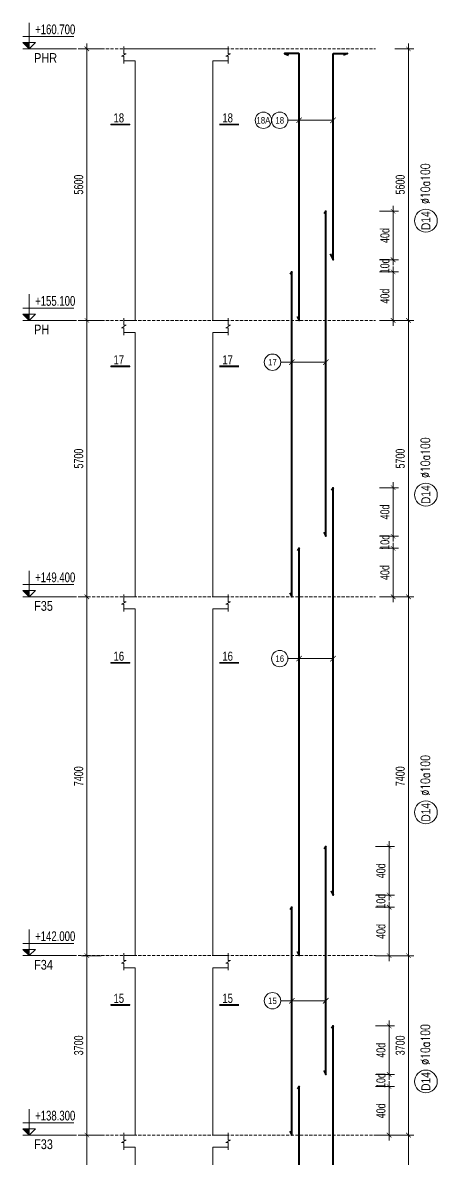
# Model space of a CAD drawing. Header units: millimetres. Extents: x 415878 to 795945, y 85573 to 378758.
# Drawn here: x 415878 to 424421, y 239131 to 262567 of the extents above; entities that cross this region are included whole.
import ezdxf
from ezdxf.enums import TextEntityAlignment as Align

# ---------------------------------------------------------------- set-up
doc = ezdxf.new("R2010")
doc.units = ezdxf.units.MM
doc.linetypes.add('DASHED2', pattern=[9.525, 6.35, -3.175])
doc.layers.get('0').update_dxf_attribs({"lineweight": 20})
doc.layers.get('Defpoints').update_dxf_attribs({"color": 151, "lineweight": 9})
for name, color, linetype, lineweight in [('NDC_S_ANNO', 7, 'Continuous', 20), ('NDC_S_CONTINUOUS', 3, 'Continuous', 20), ('NDC_S_DIM', 1, 'Continuous', 15), ('NDC_S_ENG TITLE', 3, 'Continuous', 20), ('NDC_S_HATCH MATERIAL', 8, 'Continuous', 13), ('NDC_S_LEADER', 1, 'Continuous', 15), ('NDC_S_REBAR NO.', 7, 'Continuous', 20), ('NDC_S_REBAR NO. BOX', 1, 'Continuous', 9), ('NDC_S_STIRRUP', 4, 'Continuous', 40), ('NDC_S_TEXT SYMBOL', 7, 'Continuous', 20), ('NDC_S_VN TEXT', 7, 'Continuous', 20)]:
    doc.layers.add(name, color=color, linetype=linetype, lineweight=lineweight)
doc.styles.add('NDC_ANNO', font='', dxfattribs={"width": 0.8})
doc.styles.add('NDC_ARIAL', font='arial.ttf', dxfattribs={"width": 0.85})
doc.styles.add('NDC_DIM', font='', dxfattribs={"width": 0.75})
doc.styles.add('NDC_ROMANS', font='romans.shx', dxfattribs={"width": 0.7})
doc.styles.add('NDC_VIE TXT', font='arial.ttf', dxfattribs={"width": 0.8})
doc.styles.get('NDC_ANNO').set_extended_font_data('Dotum')
doc.styles.get('NDC_DIM').set_extended_font_data('Dotum')
doc.dimstyles.new('NDC_dim_75', dxfattribs={"dimscale": 75, "dimtxt": 2.5, "dimasz": 1.5, "dimexe": 1.5, "dimexo": 2.5, "dimgap": 1, "dimtad": 1, "dimdec": 0, "dimzin": 0, "dimdsep": 46, "dimtxsty": 'NDC_DIM', "dimblk": 'DIMMARK', "dimcen": 0.09, "dimdle": 1.2, "dimclrd": 1, "dimclre": 1, "dimclrt": 3, "dimadec": 0, "dimazin": 0, "dimtfac": 1, "dimtdec": 0, "dimtix": 1, "dimtofl": 0, "dimtmove": 0, "dimatfit": 3, "dimfxl": 8, "dimfxlon": 1, "dimtolj": 1, "dimtzin": 0, "dimarcsym": 0})

# ---------------------------------------------------------------- blocks, each defined once
blk = doc.blocks.new('DIMMARK')
at = {"layer": 'NDC_S_DIM', "color": 1}
blk.add_line((-1.5, 0), (1, 0), dxfattribs=at)
at = {"layer": 'NDC_S_DIM', "color": 2, "const_width": 0.1}
blk.add_lwpolyline([(-0.42, -0.42), (0.42, 0.42)], dxfattribs=at)
blk = doc.blocks.new('*D840')
at = {"layer": 'Defpoints', "color": 0, "transparency": 16777216}
for p in [(417199, 239629), (417684, 239629), (417462, 235929)]:
    blk.add_point(p, dxfattribs=at)
at = {"layer": 'NDC_S_HATCH MATERIAL', "color": 1, "lineweight": -2, "transparency": 16777216}
for p, q in [((417497, 239629), (417087, 239629)), ((417199, 236042), (417199, 239517)), ((417274, 235929), (417087, 235929))]:
    blk.add_line(p, q, dxfattribs=at)
at = {"layer": 'NDC_S_HATCH MATERIAL', "color": 1, "lineweight": -2, "transparency": 16777216, "xscale": 112.5, "yscale": 112.5, "zscale": 112.5}
for p, rotation in [((417199, 239629), 90), ((417199, 235929), 270)]:
    blk.add_blockref('DIMMARK', p, dxfattribs=dict(at, rotation=rotation))
at = {"layer": 'NDC_S_HATCH MATERIAL', "color": 3, "transparency": 16777216, "insert": (417031, 237779), "char_height": 187.5, "attachment_point": 5, "rotation": 90, "style": 'NDC_DIM'}
blk.add_mtext('\\A1;3700', dxfattribs=at)
blk = doc.blocks.new('*D841')
at = {"layer": 'Defpoints', "color": 0, "transparency": 16777216}
for p in [(417199, 243329), (417684, 243329), (417684, 239629)]:
    blk.add_point(p, dxfattribs=at)
at = {"layer": 'NDC_S_HATCH MATERIAL', "color": 1, "lineweight": -2, "transparency": 16777216}
for p, q in [((417497, 243329), (417087, 243329)), ((417199, 239742), (417199, 243217)), ((417497, 239629), (417087, 239629))]:
    blk.add_line(p, q, dxfattribs=at)
at = {"layer": 'NDC_S_HATCH MATERIAL', "color": 1, "lineweight": -2, "transparency": 16777216, "xscale": 112.5, "yscale": 112.5, "zscale": 112.5}
for p, rotation in [((417199, 243329), 90), ((417199, 239629), 270)]:
    blk.add_blockref('DIMMARK', p, dxfattribs=dict(at, rotation=rotation))
at = {"layer": 'NDC_S_HATCH MATERIAL', "color": 3, "transparency": 16777216, "insert": (417031, 241479), "char_height": 187.5, "attachment_point": 5, "rotation": 90, "style": 'NDC_DIM'}
blk.add_mtext('\\A1;3700', dxfattribs=at)
blk = doc.blocks.new('*D842')
at = {"layer": 'Defpoints', "color": 0, "transparency": 16777216}
for p in [(417199, 250729), (417419, 250729), (417684, 243329)]:
    blk.add_point(p, dxfattribs=at)
at = {"layer": 'NDC_S_HATCH MATERIAL', "color": 1, "lineweight": -2, "transparency": 16777216}
for p, q in [((417232, 250729), (417087, 250729)), ((417199, 243442), (417199, 250617)), ((417497, 243329), (417087, 243329))]:
    blk.add_line(p, q, dxfattribs=at)
at = {"layer": 'NDC_S_HATCH MATERIAL', "color": 1, "lineweight": -2, "transparency": 16777216, "xscale": 112.5, "yscale": 112.5, "zscale": 112.5}
for p, rotation in [((417199, 250729), 90), ((417199, 243329), 270)]:
    blk.add_blockref('DIMMARK', p, dxfattribs=dict(at, rotation=rotation))
at = {"layer": 'NDC_S_HATCH MATERIAL', "color": 3, "transparency": 16777216, "insert": (417031, 247029), "char_height": 187.5, "attachment_point": 5, "rotation": 90, "style": 'NDC_DIM'}
blk.add_mtext('\\A1;7400', dxfattribs=at)
blk = doc.blocks.new('*D843')
at = {"layer": 'Defpoints', "color": 0, "transparency": 16777216}
for p in [(417199, 256429), (417684, 256429), (417419, 250729)]:
    blk.add_point(p, dxfattribs=at)
at = {"layer": 'NDC_S_HATCH MATERIAL', "color": 1, "lineweight": -2, "transparency": 16777216}
for p, q in [((417497, 256429), (417087, 256429)), ((417199, 250842), (417199, 256317)), ((417232, 250729), (417087, 250729))]:
    blk.add_line(p, q, dxfattribs=at)
at = {"layer": 'NDC_S_HATCH MATERIAL', "color": 1, "lineweight": -2, "transparency": 16777216, "xscale": 112.5, "yscale": 112.5, "zscale": 112.5}
for p, rotation in [((417199, 256429), 90), ((417199, 250729), 270)]:
    blk.add_blockref('DIMMARK', p, dxfattribs=dict(at, rotation=rotation))
at = {"layer": 'NDC_S_HATCH MATERIAL', "color": 3, "transparency": 16777216, "insert": (417031, 253579), "char_height": 187.5, "attachment_point": 5, "rotation": 90, "style": 'NDC_DIM'}
blk.add_mtext('\\A1;5700', dxfattribs=at)
blk = doc.blocks.new('*D844')
at = {"layer": 'Defpoints', "color": 0, "transparency": 16777216}
for p in [(417199, 262029), (417684, 262029), (417684, 256429)]:
    blk.add_point(p, dxfattribs=at)
at = {"layer": 'NDC_S_HATCH MATERIAL', "color": 1, "lineweight": -2, "transparency": 16777216}
for p, q in [((417497, 262029), (417087, 262029)), ((417199, 256542), (417199, 261917)), ((417497, 256429), (417087, 256429))]:
    blk.add_line(p, q, dxfattribs=at)
at = {"layer": 'NDC_S_HATCH MATERIAL', "color": 1, "lineweight": -2, "transparency": 16777216, "xscale": 112.5, "yscale": 112.5, "zscale": 112.5}
for p, rotation in [((417199, 262029), 90), ((417199, 256429), 270)]:
    blk.add_blockref('DIMMARK', p, dxfattribs=dict(at, rotation=rotation))
at = {"layer": 'NDC_S_HATCH MATERIAL', "color": 3, "transparency": 16777216, "insert": (417031, 259229), "char_height": 187.5, "attachment_point": 5, "rotation": 90, "style": 'NDC_DIM'}
blk.add_mtext('\\A1;5600', dxfattribs=at)
blk = doc.blocks.new('*D872')
at = {"layer": 'Defpoints', "color": 0, "transparency": 16777216}
for p in [(419877, 251729), (423511, 251729), (419877, 250729)]:
    blk.add_point(p, dxfattribs=at)
at = {"layer": 'NDC_S_HATCH MATERIAL', "color": 1, "lineweight": -2, "transparency": 16777216}
for p, q in [((423229, 251729), (423623, 251729)), ((423511, 250842), (423511, 251617)), ((423229, 250729), (423623, 250729))]:
    blk.add_line(p, q, dxfattribs=at)
at = {"layer": 'NDC_S_HATCH MATERIAL', "color": 1, "lineweight": -2, "transparency": 16777216, "xscale": 112.5, "yscale": 112.5, "zscale": 112.5}
for p, rotation in [((423511, 251729), 90), ((423511, 250729), 270)]:
    blk.add_blockref('DIMMARK', p, dxfattribs=dict(at, rotation=rotation))
at = {"layer": 'NDC_S_HATCH MATERIAL', "color": 3, "transparency": 16777216, "insert": (423342, 251229), "char_height": 187.5, "attachment_point": 5, "rotation": 90, "style": 'NDC_DIM'}
blk.add_mtext('\\A1;\\A1;\\A1;40d', dxfattribs=at)
blk = doc.blocks.new('*D873')
at = {"layer": 'Defpoints', "color": 0, "transparency": 16777216}
for p in [(419877, 251979), (423511, 251979), (419877, 251729)]:
    blk.add_point(p, dxfattribs=at)
at = {"layer": 'NDC_S_HATCH MATERIAL', "color": 1, "lineweight": -2, "transparency": 16777216}
for p, q in [((423511, 252092), (423511, 252204)), ((423229, 251979), (423623, 251979)), ((423229, 251729), (423623, 251729)), ((423511, 251617), (423511, 251504))]:
    blk.add_line(p, q, dxfattribs=at)
at = {"layer": 'NDC_S_HATCH MATERIAL', "color": 1, "lineweight": -2, "transparency": 16777216, "xscale": 112.5, "yscale": 112.5, "zscale": 112.5}
for p, rotation in [((423511, 251979), 270), ((423511, 251729), 90)]:
    blk.add_blockref('DIMMARK', p, dxfattribs=dict(at, rotation=rotation))
at = {"layer": 'NDC_S_HATCH MATERIAL', "color": 3, "transparency": 16777216, "insert": (423342, 251854), "char_height": 187.5, "attachment_point": 5, "rotation": 90, "style": 'NDC_DIM'}
blk.add_mtext('\\A1;\\A1;\\A1;10d', dxfattribs=at)
blk = doc.blocks.new('*D874')
at = {"layer": 'Defpoints', "color": 0, "transparency": 16777216}
for p in [(419877, 252979), (423511, 252979), (419877, 251979)]:
    blk.add_point(p, dxfattribs=at)
at = {"layer": 'NDC_S_HATCH MATERIAL', "color": 1, "lineweight": -2, "transparency": 16777216}
for p, q in [((423229, 252979), (423623, 252979)), ((423511, 252092), (423511, 252867)), ((423229, 251979), (423623, 251979))]:
    blk.add_line(p, q, dxfattribs=at)
at = {"layer": 'NDC_S_HATCH MATERIAL', "color": 1, "lineweight": -2, "transparency": 16777216, "xscale": 112.5, "yscale": 112.5, "zscale": 112.5}
for p, rotation in [((423511, 252979), 90), ((423511, 251979), 270)]:
    blk.add_blockref('DIMMARK', p, dxfattribs=dict(at, rotation=rotation))
at = {"layer": 'NDC_S_HATCH MATERIAL', "color": 3, "transparency": 16777216, "insert": (423342, 252479), "char_height": 187.5, "attachment_point": 5, "rotation": 90, "style": 'NDC_DIM'}
blk.add_mtext('\\A1;\\A1;\\A1;40d', dxfattribs=at)
blk = doc.blocks.new('*D911')
at = {"layer": 'Defpoints', "color": 0, "transparency": 16777216}
for p in [(419795, 240629), (423429, 240629), (419795, 239629)]:
    blk.add_point(p, dxfattribs=at)
at = {"layer": 'NDC_S_HATCH MATERIAL', "color": 1, "lineweight": -2, "transparency": 16777216}
for p, q in [((423147, 240629), (423541, 240629)), ((423429, 239742), (423429, 240517)), ((423147, 239629), (423541, 239629))]:
    blk.add_line(p, q, dxfattribs=at)
at = {"layer": 'NDC_S_HATCH MATERIAL', "color": 1, "lineweight": -2, "transparency": 16777216, "xscale": 112.5, "yscale": 112.5, "zscale": 112.5}
for p, rotation in [((423429, 240629), 90), ((423429, 239629), 270)]:
    blk.add_blockref('DIMMARK', p, dxfattribs=dict(at, rotation=rotation))
at = {"layer": 'NDC_S_HATCH MATERIAL', "color": 3, "transparency": 16777216, "insert": (423260, 240129), "char_height": 187.5, "attachment_point": 5, "rotation": 90, "style": 'NDC_DIM'}
blk.add_mtext('\\A1;\\A1;\\A1;40d', dxfattribs=at)
blk = doc.blocks.new('*D912')
at = {"layer": 'Defpoints', "color": 0, "transparency": 16777216}
for p in [(419795, 240879), (423429, 240879), (419795, 240629)]:
    blk.add_point(p, dxfattribs=at)
at = {"layer": 'NDC_S_HATCH MATERIAL', "color": 1, "lineweight": -2, "transparency": 16777216}
for p, q in [((423429, 240992), (423429, 241104)), ((423147, 240879), (423541, 240879)), ((423147, 240629), (423541, 240629)), ((423429, 240517), (423429, 240404))]:
    blk.add_line(p, q, dxfattribs=at)
at = {"layer": 'NDC_S_HATCH MATERIAL', "color": 1, "lineweight": -2, "transparency": 16777216, "xscale": 112.5, "yscale": 112.5, "zscale": 112.5}
for p, rotation in [((423429, 240879), 270), ((423429, 240629), 90)]:
    blk.add_blockref('DIMMARK', p, dxfattribs=dict(at, rotation=rotation))
at = {"layer": 'NDC_S_HATCH MATERIAL', "color": 3, "transparency": 16777216, "insert": (423260, 240754), "char_height": 187.5, "attachment_point": 5, "rotation": 90, "style": 'NDC_DIM'}
blk.add_mtext('\\A1;\\A1;\\A1;10d', dxfattribs=at)
blk = doc.blocks.new('*D913')
at = {"layer": 'Defpoints', "color": 0, "transparency": 16777216}
for p in [(419795, 241879), (423429, 241879), (419795, 240879)]:
    blk.add_point(p, dxfattribs=at)
at = {"layer": 'NDC_S_HATCH MATERIAL', "color": 1, "lineweight": -2, "transparency": 16777216}
for p, q in [((423147, 241879), (423541, 241879)), ((423429, 240992), (423429, 241767)), ((423147, 240879), (423541, 240879))]:
    blk.add_line(p, q, dxfattribs=at)
at = {"layer": 'NDC_S_HATCH MATERIAL', "color": 1, "lineweight": -2, "transparency": 16777216, "xscale": 112.5, "yscale": 112.5, "zscale": 112.5}
for p, rotation in [((423429, 241879), 90), ((423429, 240879), 270)]:
    blk.add_blockref('DIMMARK', p, dxfattribs=dict(at, rotation=rotation))
at = {"layer": 'NDC_S_HATCH MATERIAL', "color": 3, "transparency": 16777216, "insert": (423260, 241379), "char_height": 187.5, "attachment_point": 5, "rotation": 90, "style": 'NDC_DIM'}
blk.add_mtext('\\A1;\\A1;\\A1;40d', dxfattribs=at)
blk = doc.blocks.new('*D914')
at = {"layer": 'Defpoints', "color": 0, "transparency": 16777216}
for p in [(419795, 244329), (423429, 244329), (419795, 243329)]:
    blk.add_point(p, dxfattribs=at)
at = {"layer": 'NDC_S_HATCH MATERIAL', "color": 1, "lineweight": -2, "transparency": 16777216}
for p, q in [((423147, 244329), (423541, 244329)), ((423429, 243442), (423429, 244217)), ((423147, 243329), (423541, 243329))]:
    blk.add_line(p, q, dxfattribs=at)
at = {"layer": 'NDC_S_HATCH MATERIAL', "color": 1, "lineweight": -2, "transparency": 16777216, "xscale": 112.5, "yscale": 112.5, "zscale": 112.5}
for p, rotation in [((423429, 244329), 90), ((423429, 243329), 270)]:
    blk.add_blockref('DIMMARK', p, dxfattribs=dict(at, rotation=rotation))
at = {"layer": 'NDC_S_HATCH MATERIAL', "color": 3, "transparency": 16777216, "insert": (423260, 243829), "char_height": 187.5, "attachment_point": 5, "rotation": 90, "style": 'NDC_DIM'}
blk.add_mtext('\\A1;\\A1;\\A1;40d', dxfattribs=at)
blk = doc.blocks.new('*D915')
at = {"layer": 'Defpoints', "color": 0, "transparency": 16777216}
for p in [(419795, 244579), (423429, 244579), (419795, 244329)]:
    blk.add_point(p, dxfattribs=at)
at = {"layer": 'NDC_S_HATCH MATERIAL', "color": 1, "lineweight": -2, "transparency": 16777216}
for p, q in [((423429, 244692), (423429, 244804)), ((423147, 244579), (423541, 244579)), ((423147, 244329), (423541, 244329)), ((423429, 244217), (423429, 244104))]:
    blk.add_line(p, q, dxfattribs=at)
at = {"layer": 'NDC_S_HATCH MATERIAL', "color": 1, "lineweight": -2, "transparency": 16777216, "xscale": 112.5, "yscale": 112.5, "zscale": 112.5}
for p, rotation in [((423429, 244579), 270), ((423429, 244329), 90)]:
    blk.add_blockref('DIMMARK', p, dxfattribs=dict(at, rotation=rotation))
at = {"layer": 'NDC_S_HATCH MATERIAL', "color": 3, "transparency": 16777216, "insert": (423260, 244454), "char_height": 187.5, "attachment_point": 5, "rotation": 90, "style": 'NDC_DIM'}
blk.add_mtext('\\A1;\\A1;\\A1;10d', dxfattribs=at)
blk = doc.blocks.new('*D916')
at = {"layer": 'Defpoints', "color": 0, "transparency": 16777216}
for p in [(419795, 245579), (423429, 245579), (419795, 244579)]:
    blk.add_point(p, dxfattribs=at)
at = {"layer": 'NDC_S_HATCH MATERIAL', "color": 1, "lineweight": -2, "transparency": 16777216}
for p, q in [((423147, 245579), (423541, 245579)), ((423429, 244692), (423429, 245467)), ((423147, 244579), (423541, 244579))]:
    blk.add_line(p, q, dxfattribs=at)
at = {"layer": 'NDC_S_HATCH MATERIAL', "color": 1, "lineweight": -2, "transparency": 16777216, "xscale": 112.5, "yscale": 112.5, "zscale": 112.5}
for p, rotation in [((423429, 245579), 90), ((423429, 244579), 270)]:
    blk.add_blockref('DIMMARK', p, dxfattribs=dict(at, rotation=rotation))
at = {"layer": 'NDC_S_HATCH MATERIAL', "color": 3, "transparency": 16777216, "insert": (423260, 245079), "char_height": 187.5, "attachment_point": 5, "rotation": 90, "style": 'NDC_DIM'}
blk.add_mtext('\\A1;\\A1;\\A1;40d', dxfattribs=at)
blk = doc.blocks.new('*D954')
at = {"layer": 'Defpoints', "color": 0, "transparency": 16777216}
for p in [(419795, 239629), (423827, 239629), (419795, 235929)]:
    blk.add_point(p, dxfattribs=at)
at = {"layer": 'NDC_S_VN TEXT', "color": 1, "lineweight": -2, "transparency": 16777216}
for p, q in [((423546, 239629), (423939, 239629)), ((423827, 236042), (423827, 239517)), ((423546, 235929), (423939, 235929))]:
    blk.add_line(p, q, dxfattribs=at)
at = {"layer": 'NDC_S_VN TEXT', "color": 1, "lineweight": -2, "transparency": 16777216, "xscale": 112.5, "yscale": 112.5, "zscale": 112.5}
for p, rotation in [((423827, 239629), 90), ((423827, 235929), 270)]:
    blk.add_blockref('DIMMARK', p, dxfattribs=dict(at, rotation=rotation))
at = {"layer": 'NDC_S_VN TEXT', "color": 3, "transparency": 16777216, "insert": (423658, 237779), "char_height": 187.5, "attachment_point": 5, "rotation": 90, "style": 'NDC_DIM'}
blk.add_mtext('\\A1;3700', dxfattribs=at)
blk = doc.blocks.new('*D955')
at = {"layer": 'Defpoints', "color": 0, "transparency": 16777216}
for p in [(419795, 243329), (423827, 243329), (419795, 239629)]:
    blk.add_point(p, dxfattribs=at)
at = {"layer": 'NDC_S_VN TEXT', "color": 1, "lineweight": -2, "transparency": 16777216}
for p, q in [((423546, 243329), (423939, 243329)), ((423827, 239742), (423827, 243217)), ((423546, 239629), (423939, 239629))]:
    blk.add_line(p, q, dxfattribs=at)
at = {"layer": 'NDC_S_VN TEXT', "color": 1, "lineweight": -2, "transparency": 16777216, "xscale": 112.5, "yscale": 112.5, "zscale": 112.5}
for p, rotation in [((423827, 243329), 90), ((423827, 239629), 270)]:
    blk.add_blockref('DIMMARK', p, dxfattribs=dict(at, rotation=rotation))
at = {"layer": 'NDC_S_VN TEXT', "color": 3, "transparency": 16777216, "insert": (423658, 241479), "char_height": 187.5, "attachment_point": 5, "rotation": 90, "style": 'NDC_DIM'}
blk.add_mtext('\\A1;3700', dxfattribs=at)
blk = doc.blocks.new('*D956')
at = {"layer": 'Defpoints', "color": 0, "transparency": 16777216}
for p in [(419795, 250729), (423827, 250729), (419795, 243329)]:
    blk.add_point(p, dxfattribs=at)
at = {"layer": 'NDC_S_VN TEXT', "color": 1, "lineweight": -2, "transparency": 16777216}
for p, q in [((423546, 250729), (423939, 250729)), ((423827, 243442), (423827, 250617)), ((423546, 243329), (423939, 243329))]:
    blk.add_line(p, q, dxfattribs=at)
at = {"layer": 'NDC_S_VN TEXT', "color": 1, "lineweight": -2, "transparency": 16777216, "xscale": 112.5, "yscale": 112.5, "zscale": 112.5}
for p, rotation in [((423827, 250729), 90), ((423827, 243329), 270)]:
    blk.add_blockref('DIMMARK', p, dxfattribs=dict(at, rotation=rotation))
at = {"layer": 'NDC_S_VN TEXT', "color": 3, "transparency": 16777216, "insert": (423658, 247029), "char_height": 187.5, "attachment_point": 5, "rotation": 90, "style": 'NDC_DIM'}
blk.add_mtext('\\A1;7400', dxfattribs=at)
blk = doc.blocks.new('*D957')
at = {"layer": 'Defpoints', "color": 0, "transparency": 16777216}
for p in [(419795, 256429), (423827, 256429), (419795, 250729)]:
    blk.add_point(p, dxfattribs=at)
at = {"layer": 'NDC_S_VN TEXT', "color": 1, "lineweight": -2, "transparency": 16777216}
for p, q in [((423546, 256429), (423939, 256429)), ((423827, 250842), (423827, 256317)), ((423546, 250729), (423939, 250729))]:
    blk.add_line(p, q, dxfattribs=at)
at = {"layer": 'NDC_S_VN TEXT', "color": 1, "lineweight": -2, "transparency": 16777216, "xscale": 112.5, "yscale": 112.5, "zscale": 112.5}
for p, rotation in [((423827, 256429), 90), ((423827, 250729), 270)]:
    blk.add_blockref('DIMMARK', p, dxfattribs=dict(at, rotation=rotation))
at = {"layer": 'NDC_S_VN TEXT', "color": 3, "transparency": 16777216, "insert": (423658, 253579), "char_height": 187.5, "attachment_point": 5, "rotation": 90, "style": 'NDC_DIM'}
blk.add_mtext('\\A1;5700', dxfattribs=at)
blk = doc.blocks.new('*D958')
at = {"layer": 'Defpoints', "color": 0, "transparency": 16777216}
for p in [(419795, 262029), (423827, 262029), (419795, 256429)]:
    blk.add_point(p, dxfattribs=at)
at = {"layer": 'NDC_S_VN TEXT', "color": 1, "lineweight": -2, "transparency": 16777216}
for p, q in [((423546, 262029), (423939, 262029)), ((423827, 256542), (423827, 261917)), ((423546, 256429), (423939, 256429))]:
    blk.add_line(p, q, dxfattribs=at)
at = {"layer": 'NDC_S_VN TEXT', "color": 1, "lineweight": -2, "transparency": 16777216, "xscale": 112.5, "yscale": 112.5, "zscale": 112.5}
for p, rotation in [((423827, 262029), 90), ((423827, 256429), 270)]:
    blk.add_blockref('DIMMARK', p, dxfattribs=dict(at, rotation=rotation))
at = {"layer": 'NDC_S_VN TEXT', "color": 3, "transparency": 16777216, "insert": (423658, 259229), "char_height": 187.5, "attachment_point": 5, "rotation": 90, "style": 'NDC_DIM'}
blk.add_mtext('\\A1;5600', dxfattribs=at)
blk = doc.blocks.new('CD')
at = {"layer": 'NDC_S_ANNO'}
blk.add_hatch(color=3, dxfattribs=at).paths.add_polyline_path([(0, 160), (-161, 160), (0, 0)])
at = {"layer": 'NDC_S_ANNO', "ltscale": 50}
h = blk.add_hatch(dxfattribs=at)
h.set_pattern_fill('ANSI31', color=256, scale=140.6, style=0)
h.paths.add_polyline_path([(0, 160), (0, 0), (161, 160)])
for p, q in [((-159, 314), (1147, 314)), ((1156, 0), (-164, 0))]:
    blk.add_line(p, q, dxfattribs=at)
for points in [[(0, 669), (0, 0)], [(0, 0), (-161, 160), (0, 160)], [(0, 0), (161, 160), (0, 160)]]:
    blk.add_lwpolyline(points, dxfattribs=at)
at = {"layer": 'NDC_S_TEXT SYMBOL', "color": 3, "style": 'NDC_DIM', "width": 0.7}
blk.add_attdef('COT', (154, 375), '', height=250, dxfattribs=at)
blk = doc.blocks.new('*D962')
at = {"layer": 'Defpoints', "color": 0, "transparency": 16777216}
for p in [(419877, 257429), (423511, 257429), (419877, 256429)]:
    blk.add_point(p, dxfattribs=at)
at = {"layer": 'NDC_S_HATCH MATERIAL', "color": 1, "lineweight": -2, "transparency": 16777216}
for p, q in [((423229, 257429), (423623, 257429)), ((423511, 256542), (423511, 257317)), ((423229, 256429), (423623, 256429))]:
    blk.add_line(p, q, dxfattribs=at)
at = {"layer": 'NDC_S_HATCH MATERIAL', "color": 1, "lineweight": -2, "transparency": 16777216, "xscale": 112.5, "yscale": 112.5, "zscale": 112.5}
for p, rotation in [((423511, 257429), 90), ((423511, 256429), 270)]:
    blk.add_blockref('DIMMARK', p, dxfattribs=dict(at, rotation=rotation))
at = {"layer": 'NDC_S_HATCH MATERIAL', "color": 3, "transparency": 16777216, "insert": (423342, 256929), "char_height": 187.5, "attachment_point": 5, "rotation": 90, "style": 'NDC_DIM'}
blk.add_mtext('\\A1;\\A1;\\A1;40d', dxfattribs=at)
blk = doc.blocks.new('*D963')
at = {"layer": 'Defpoints', "color": 0, "transparency": 16777216}
for p in [(419877, 257679), (423511, 257679), (419877, 257429)]:
    blk.add_point(p, dxfattribs=at)
at = {"layer": 'NDC_S_HATCH MATERIAL', "color": 1, "lineweight": -2, "transparency": 16777216}
for p, q in [((423511, 257792), (423511, 257904)), ((423229, 257679), (423623, 257679)), ((423229, 257429), (423623, 257429)), ((423511, 257317), (423511, 257204))]:
    blk.add_line(p, q, dxfattribs=at)
at = {"layer": 'NDC_S_HATCH MATERIAL', "color": 1, "lineweight": -2, "transparency": 16777216, "xscale": 112.5, "yscale": 112.5, "zscale": 112.5}
for p, rotation in [((423511, 257679), 270), ((423511, 257429), 90)]:
    blk.add_blockref('DIMMARK', p, dxfattribs=dict(at, rotation=rotation))
at = {"layer": 'NDC_S_HATCH MATERIAL', "color": 3, "transparency": 16777216, "insert": (423342, 257554), "char_height": 187.5, "attachment_point": 5, "rotation": 90, "style": 'NDC_DIM'}
blk.add_mtext('\\A1;\\A1;\\A1;10d', dxfattribs=at)
blk = doc.blocks.new('*D964')
at = {"layer": 'Defpoints', "color": 0, "transparency": 16777216}
for p in [(419877, 258679), (423511, 258679), (419877, 257679)]:
    blk.add_point(p, dxfattribs=at)
at = {"layer": 'NDC_S_HATCH MATERIAL', "color": 1, "lineweight": -2, "transparency": 16777216}
for p, q in [((423229, 258679), (423623, 258679)), ((423511, 257792), (423511, 258567)), ((423229, 257679), (423623, 257679))]:
    blk.add_line(p, q, dxfattribs=at)
at = {"layer": 'NDC_S_HATCH MATERIAL', "color": 1, "lineweight": -2, "transparency": 16777216, "xscale": 112.5, "yscale": 112.5, "zscale": 112.5}
for p, rotation in [((423511, 258679), 90), ((423511, 257679), 270)]:
    blk.add_blockref('DIMMARK', p, dxfattribs=dict(at, rotation=rotation))
at = {"layer": 'NDC_S_HATCH MATERIAL', "color": 3, "transparency": 16777216, "insert": (423342, 258179), "char_height": 187.5, "attachment_point": 5, "rotation": 90, "style": 'NDC_DIM'}
blk.add_mtext('\\A1;\\A1;\\A1;40d', dxfattribs=at)
blk = doc.blocks.new('*U25')
at = {"layer": 'NDC_S_ANNO', "color": 0, "linetype": 'ByBlock', "lineweight": -2}
blk.add_line((-4.36, 0), (1, 0), dxfattribs=at)
at = {"layer": 'NDC_S_ANNO', "ltscale": 0.005, "const_width": 0.5}
blk.add_lwpolyline([(1, 0), (-4.36, 0)], dxfattribs=at)
at = {"layer": 'NDC_S_TEXT SYMBOL', "linetype": 'ByBlock', "lineweight": -2, "style": 'NDC_ANNO', "width": 0.8}
blk.add_attdef('DETAIL', text='', height=2.5, dxfattribs=at).set_placement((-0.64, 1.82), align=Align.MIDDLE_RIGHT)
blk = doc.blocks.new('*U26')
at = {"layer": 'NDC_S_ANNO', "color": 0, "linetype": 'ByBlock', "lineweight": -2}
blk.add_line((1, 0), (-4.36, 0), dxfattribs=at)
at = {"layer": 'NDC_S_ANNO', "ltscale": 0.005, "const_width": 0.5}
blk.add_lwpolyline([(1, 0), (-4.36, 0)], dxfattribs=at)
at = {"layer": 'NDC_S_TEXT SYMBOL', "linetype": 'ByBlock', "lineweight": -2, "style": 'NDC_ANNO', "width": 0.8}
blk.add_attdef('DETAIL', text='', height=2.5, dxfattribs=at).set_placement((-0.64, 1.82), align=Align.MIDDLE_RIGHT)
blk = doc.blocks.new('MATDUNGCOTC1')
at = {"layer": 'Defpoints'}
blk.add_line((422273.2, 259390), (422273.2, 260554.1), dxfattribs=at)
at = {"layer": 'NDC_S_CONTINUOUS'}
blk.add_line((417960, 262029.4), (420110.7, 262029.4), dxfattribs=at)
for points in [[(417960, 256429.4), (418194.5, 256429.4), (418194.5, 261779.4), (417960, 261779.4)], [(420110.7, 256429.4), (419794.5, 256429.4), (419794.5, 261779.4), (420110.7, 261779.4)], [(417960, 250729.4), (418194.5, 250729.4), (418194.5, 256179.4), (417960, 256179.4)], [(420110.7, 250729.4), (419794.5, 250729.4), (419794.5, 256179.4), (420110.7, 256179.4)], [(417960, 243329.4), (418194.5, 243329.4), (418194.5, 250479.4), (417960, 250479.4)], [(420110.7, 243329.4), (419794.5, 243329.4), (419794.5, 250479.4), (420110.7, 250479.4)], [(417960, 239629.4), (418194.5, 239629.4), (418194.5, 243079.4), (417960, 243079.4)], [(420110.7, 239629.4), (419794.5, 239629.4), (419794.5, 243079.4), (420110.7, 243079.4)], [(417960, 235929.4), (418194.5, 235929.4), (418194.5, 239379.4), (417960, 239379.4)], [(420110.7, 235929.4), (419794.5, 235929.4), (419794.5, 239379.4), (420110.7, 239379.4)]]:
    blk.add_lwpolyline(points, dxfattribs=at)
at = {"layer": 'NDC_S_DIM', "ltscale": 40}
for points in [[(417960, 262077.9), (417960, 261927.9), (418010, 261927.9), (417910, 261877.9), (417960, 261877.9), (417960, 261727.9)], [(420110.7, 262077.9), (420110.7, 261927.9), (420160.7, 261927.9), (420060.7, 261877.9), (420110.7, 261877.9), (420110.7, 261727.9)], [(417960, 256477.9), (417960, 256327.9), (418010, 256327.9), (417910, 256277.9), (417960, 256277.9), (417960, 256127.9)], [(420110.7, 256477.9), (420110.7, 256327.9), (420160.7, 256327.9), (420060.7, 256277.9), (420110.7, 256277.9), (420110.7, 256127.9)], [(417960, 250777.9), (417960, 250627.9), (418010, 250627.9), (417910, 250577.9), (417960, 250577.9), (417960, 250427.9)], [(420110.7, 250777.9), (420110.7, 250627.9), (420160.7, 250627.9), (420060.7, 250577.9), (420110.7, 250577.9), (420110.7, 250427.9)], [(417960, 243377.9), (417960, 243227.9), (418010, 243227.9), (417910, 243177.9), (417960, 243177.9), (417960, 243027.9)], [(420110.7, 243377.9), (420110.7, 243227.9), (420160.7, 243227.9), (420060.7, 243177.9), (420110.7, 243177.9), (420110.7, 243027.9)], [(417960, 239677.9), (417960, 239527.9), (418010, 239527.9), (417910, 239477.9), (417960, 239477.9), (417960, 239327.9)], [(420110.7, 239677.9), (420110.7, 239527.9), (420160.7, 239527.9), (420060.7, 239477.9), (420110.7, 239477.9), (420110.7, 239327.9)]]:
    blk.add_lwpolyline(points, dxfattribs=at)
at = {"layer": 'NDC_S_HATCH MATERIAL', "linetype": 'DASHED2', "ltscale": 10}
for p, q in [((415877.9, 262029.4), (423147.4, 262029.4)), ((415877.9, 256429.4), (423147.4, 256429.4)), ((415877.9, 250729.4), (423147.4, 250729.4)), ((415877.9, 243329.4), (423147.4, 243329.4)), ((415877.9, 239629.4), (423147.4, 239629.4))]:
    blk.add_line(p, q, dxfattribs=at)
at = {"layer": 'NDC_S_LEADER', "ltscale": 0.005}
for centre in [(420837.8, 260555.8), (421175.3, 260555.8), (421025.3, 255567.1), (421175.3, 249454.8), (421025.3, 242398.9)]:
    blk.add_circle(centre, 168.7, dxfattribs=at)
at = {"layer": 'NDC_S_REBAR NO. BOX'}
for centre in [(424185.8, 258485.3), (424185.8, 252835.3), (424185.8, 246285.3), (424185.8, 240735.3)]:
    blk.add_circle(centre, 234.8, dxfattribs=at)
at = {"layer": 'NDC_S_STIRRUP'}
for points in [[(421533.2, 256512.8), (421573.2, 256429.4), (421573.2, 261915.5, 0.4142136), (421553.2, 261935.5), (421273.2, 261935.5), (421356.6, 261895.5)], [(422213.2, 257804.6), (422273.2, 257679.4), (422273.2, 261915.5, -0.4142136), (422293.2, 261935.5), (422573.2, 261935.5), (422489.7, 261895.5)]]:
    blk.add_lwpolyline(points, format="xyb", dxfattribs=at)
for points in [[(422083.2, 252062.8), (422123.2, 251979.4), (422123.2, 258679.4), (422089.7, 258624.6)], [(421383.2, 250812.8), (421423.2, 250729.4), (421423.2, 257429.4), (421389.7, 257374.6)], [(422233.2, 244662.8), (422273.2, 244579.4), (422273.2, 252979.4), (422239.7, 252924.6)], [(421533.2, 243412.8), (421573.2, 243329.4), (421573.2, 251729.4), (421539.7, 251674.6)], [(422083.2, 240962.8), (422123.2, 240879.4), (422123.2, 245579.4), (422089.7, 245524.6)], [(421383.2, 239712.8), (421423.2, 239629.4), (421423.2, 244329.4), (421389.7, 244274.6)], [(422233.2, 233562.8), (422273.2, 233479.4), (422273.2, 241879.4), (422239.7, 241824.6)], [(421533.2, 232312.8), (421573.2, 232229.4), (421573.2, 240629.4), (421539.7, 240574.6)]]:
    blk.add_lwpolyline(points, dxfattribs=at)
at = {"layer": 'NDC_S_DIM'}
ref = blk.add_blockref('CD', (416009.6, 262029.4), dxfattribs=dict(at, xscale=0.8035714285714284, yscale=0.8035714285714284, zscale=0.8035714285714284))
ref.add_attrib('COT', '+160.700', (416133.3, 262330.4), dxfattribs={"layer": '0', "color": 3, "height": 200.89, "style": 'NDC_DIM', "width": 0.75})
at = {"layer": 'NDC_S_DIM', "color": 2, "xscale": 75, "yscale": 75, "zscale": 75}
for name, p, values in [('*U25', (418015.2, 260469.3), {'DETAIL': '18'}), ('*U26', (420257.8, 260469.3), {'DETAIL': '18'}), ('*U25', (418015.2, 255480.5), {'DETAIL': '17'}), ('*U26', (420257.8, 255480.5), {'DETAIL': '17'}), ('*U25', (418015.2, 249368.3), {'DETAIL': '16'}), ('*U26', (420257.8, 249368.3), {'DETAIL': '16'}), ('*U25', (418015.2, 242312.3), {'DETAIL': '15'}), ('*U26', (420257.8, 242312.3), {'DETAIL': '15'})]:
    blk.add_blockref(name, p, dxfattribs=at).add_auto_attribs(values)
at = {"layer": 'NDC_S_DIM'}
ref = blk.add_blockref('CD', (416009.6, 256429.4), dxfattribs=dict(at, xscale=0.8035714285714284, yscale=0.8035714285714284, zscale=0.8035714285714284))
ref.add_attrib('COT', '+155.100', (416133.3, 256730.4), dxfattribs={"layer": '0', "color": 3, "height": 200.89, "style": 'NDC_DIM', "width": 0.75})
ref = blk.add_blockref('CD', (416009.6, 250729.4), dxfattribs=dict(at, xscale=0.8035714285714284, yscale=0.8035714285714284, zscale=0.8035714285714284))
ref.add_attrib('COT', '+149.400', (416133.3, 251030.4), dxfattribs={"layer": '0', "color": 3, "height": 200.89, "style": 'NDC_DIM', "width": 0.75})
ref = blk.add_blockref('CD', (416009.6, 243329.4), dxfattribs=dict(at, xscale=0.8035714285714284, yscale=0.8035714285714284, zscale=0.8035714285714284))
ref.add_attrib('COT', '+142.000', (416133.3, 243630.4), dxfattribs={"layer": '0', "color": 3, "height": 200.89, "style": 'NDC_DIM', "width": 0.75})
ref = blk.add_blockref('CD', (416009.6, 239629.4), dxfattribs=dict(at, xscale=0.8035714285714284, yscale=0.8035714285714284, zscale=0.8035714285714284))
ref.add_attrib('COT', '+138.300', (416133.3, 239930.4), dxfattribs={"layer": '0', "color": 3, "height": 200.89, "style": 'NDC_DIM', "width": 0.75})
at = {"layer": 'NDC_S_ENG TITLE', "ltscale": 3, "style": 'NDC_ROMANS', "width": 0.75}
for p in [(424270.9, 258829.6), (424270.9, 253179.6), (424270.9, 246629.6), (424270.9, 241079.6)]:
    blk.add_text('%%C10a100', height=187.5, rotation=90, dxfattribs=at).set_placement(p)
at = {"layer": 'NDC_S_REBAR NO.', "style": 'NDC_ARIAL', "width": 0.8}
for p in [(424185.8, 258485.3), (424185.8, 252835.3), (424185.8, 246285.3), (424185.8, 240735.3)]:
    blk.add_text('D14', height=187.5, rotation=90, dxfattribs=at).set_placement(p, align=Align.MIDDLE_CENTER)
at = {"layer": 'NDC_S_VN TEXT', "style": 'NDC_VIE TXT', "width": 0.8}
for s, p in [('PHR', (416112.3, 261841)), ('PH', (416112.3, 256241)), ('F35', (416112.3, 250541)), ('F34', (416112.3, 243141)), ('F33', (416112.3, 239441))]:
    blk.add_text(s, height=200.89, dxfattribs=at).set_placement(p, align=Align.MIDDLE_LEFT)
at = {"layer": 'NDC_S_VN TEXT', "style": 'NDC_ARIAL', "width": 0.85}
for s, p in [('18A', (420837.8, 260555.8)), ('18', (421175.3, 260555.8)), ('17', (421025.3, 255567.1)), ('16', (421175.3, 249454.8)), ('15', (421025.3, 242398.9))]:
    blk.add_text(s, height=135, dxfattribs=at).set_placement(p, align=Align.MIDDLE_CENTER)
at = {"layer": 'NDC_S_HATCH MATERIAL'}
for base, p1, p2, picture, middle in [((417199.4, 262029.4), (417684.4, 256429.4), (417684.4, 262029.4), '*D844', (417030.7, 259229.4)), ((417199.4, 256429.4), (417419.3, 250729.4), (417684.4, 256429.4), '*D843', (417030.7, 253579.4)), ((417199.4, 250729.4), (417684.5, 243329.4), (417419.3, 250729.4), '*D842', (417030.7, 247029.4)), ((417199.4, 243329.4), (417684.5, 239629.4), (417684.5, 243329.4), '*D841', (417030.7, 241479.4)), ((417199.4, 239629.4), (417461.7, 235929.4), (417684.5, 239629.4), '*D840', (417030.7, 237779.4))]:
    dim = blk.add_linear_dim(base=base, p1=p1, p2=p2, angle=90, dimstyle='NDC_dim_75', override={"dimtmove": 1}, dxfattribs=at)
    dim.commit()
    dim.dimension.update_dxf_attribs({"geometry": picture, "text_midpoint": middle})
for base, p1, p2, text, picture, middle in [((423510.6, 258679.4), (419876.5, 257679.4), (419876.5, 258679.4), '\\A1;\\A1;40d', '*D964', (423341.9, 258179.4)), ((423510.6, 257679.4), (419876.5, 257429.4), (419876.5, 257679.4), '\\A1;\\A1;10d', '*D963', (423341.9, 257554.4)), ((423510.6, 257429.4), (419876.5, 256429.4), (419876.5, 257429.4), '\\A1;\\A1;40d', '*D962', (423341.9, 256929.4)), ((423510.6, 252979.4), (419876.5, 251979.4), (419876.5, 252979.4), '\\A1;\\A1;40d', '*D874', (423341.9, 252479.4)), ((423510.6, 251979.4), (419876.5, 251729.4), (419876.5, 251979.4), '\\A1;\\A1;10d', '*D873', (423341.9, 251854.4)), ((423510.6, 251729.4), (419876.5, 250729.4), (419876.5, 251729.4), '\\A1;\\A1;40d', '*D872', (423341.9, 251229.4)), ((423428.6, 245579.4), (419794.5, 244579.4), (419794.5, 245579.4), '\\A1;\\A1;40d', '*D916', (423259.9, 245079.4)), ((423428.6, 244579.4), (419794.5, 244329.4), (419794.5, 244579.4), '\\A1;\\A1;10d', '*D915', (423259.9, 244454.4)), ((423428.6, 244329.4), (419794.5, 243329.4), (419794.5, 244329.4), '\\A1;\\A1;40d', '*D914', (423259.9, 243829.4)), ((423428.6, 241879.4), (419794.5, 240879.4), (419794.5, 241879.4), '\\A1;\\A1;40d', '*D913', (423259.9, 241379.4)), ((423428.6, 240879.4), (419794.5, 240629.4), (419794.5, 240879.4), '\\A1;\\A1;10d', '*D912', (423259.9, 240754.4)), ((423428.6, 240629.4), (419794.5, 239629.4), (419794.5, 240629.4), '\\A1;\\A1;40d', '*D911', (423259.9, 240129.4))]:
    dim = blk.add_linear_dim(base=base, p1=p1, p2=p2, angle=90, text=text, dimstyle='NDC_dim_75', override={"dimtmove": 1, "dimfxl": 3.75}, dxfattribs=at)
    dim.commit()
    dim.dimension.update_dxf_attribs({"geometry": picture, "text_midpoint": middle})
at = {"layer": 'NDC_S_VN TEXT'}
for base, p1, p2, picture, middle in [((423827, 262029.4), (419794.5, 256429.4), (419794.5, 262029.4), '*D958', (423658.2, 259229.4)), ((423827, 256429.4), (419794.5, 250729.4), (419794.5, 256429.4), '*D957', (423658.2, 253579.4)), ((423827, 250729.4), (419794.5, 243329.4), (419794.5, 250729.4), '*D956', (423658.2, 247029.4)), ((423827, 243329.4), (419794.5, 239629.4), (419794.5, 243329.4), '*D955', (423658.2, 241479.4)), ((423827, 239629.4), (419794.5, 235929.4), (419794.5, 239629.4), '*D954', (423658.2, 237779.4))]:
    dim = blk.add_linear_dim(base=base, p1=p1, p2=p2, angle=90, dimstyle='NDC_dim_75', override={"dimtmove": 1, "dimfxl": 3.75}, dxfattribs=at)
    dim.commit()
    dim.dimension.update_dxf_attribs({"geometry": picture, "text_midpoint": middle})
for points in [[(422273.2, 260555.8), (421344, 260555.8)], [(421573.2, 260555.8), (421344, 260555.8)], [(422123.2, 255567.1), (421194, 255567.1)], [(421423.2, 255567.1), (421194, 255567.1)], [(422273.2, 249454.8), (421344, 249454.8)], [(421573.2, 249454.8), (421344, 249454.8)], [(422123.2, 242398.9), (421194, 242398.9)], [(421423.2, 242398.9), (421194, 242398.9)]]:
    blk.add_leader(points, dimstyle='NDC_dim_75', override={"dimtmove": 1, "dimldrblk": 'ARCHTICK', "dimfxl": 3.75}, dxfattribs=at)

msp = doc.modelspace()

# ---------------------------------------------------------------- block references
at = {"layer": 'NDC_S_VN TEXT'}
msp.add_blockref('MATDUNGCOTC1', (0, 0), dxfattribs=at)

doc.saveas('drawing.dxf')
